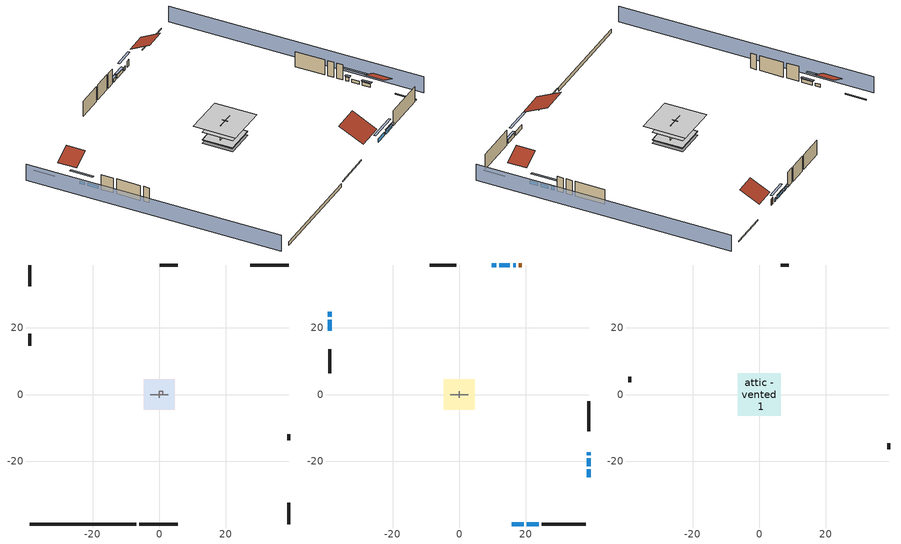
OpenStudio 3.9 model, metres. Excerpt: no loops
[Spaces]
garage 1
 floor foundation (Slab1 construction): -4.48,-4.48 -4.48,4.48 4.48,4.48 4.48,-4.48 z0
 wall outside (Wall1 construction): -38.85,18.21 -38.85,14.55 z0.3:5.18
 wall outside (Wall2 construction): 5.57,38.85 0.08,38.85 z0.3:5.18
 wall outside (Wall12 construction): 38.85,-13.71 38.85,-11.88 z0.3:5.18
 wall to conditioned space 1 (Wall5 construction Reversed): -2.74,0 2.74,0 z0.3:5.18
 wall to conditioned space 1 (Wall6 construction Reversed): 0,-0.91 0,0.91 z0.3:5.18
crawlspace - vented 1
 floor foundation (Slab2 construction): -4.59,-4.59 -4.59,4.59 4.59,4.59 4.59,-4.59 z-0.91
 wall outside (RimJoist1 construction): -6.01,-38.85 5.52,-38.85 z0.3:0.61
 wall outside (RimJoist2 construction): -38.85,38.85 -38.85,32.45 z0.3:0.61
 wall outside (RimJoist3 construction): 38.85,38.85 27.33,38.85 z0.3:0.61
 wall outside (RimJoist4 construction): 38.85,-38.85 38.85,-32.45 z0.3:0.61
 wall foundation (FoundationWall1 construction): -38.85,-38.85 -6.93,-38.85 z-0.91:0.3
furnace airloop ret air space
 floor adiabatic (AdiabaticConst): 0,0 0,1 1,1 1,0 z0
 wall adiabatic (AdiabaticConst): 0,1 0,0 1,0 1,1 0,1 z0:1
 ceiling adiabatic (AdiabaticConst): 1,0 1,1 0,1 0,0 z1
conditioned space 1
 floor to crawlspace - vented 1 (Floor1 construction): -4.59,-4.59 -4.59,4.59 4.59,4.59 4.59,-4.59 z0.3
 floor to garage 1 (Floor2 construction): -4.48,-4.48 -4.48,4.48 4.48,4.48 4.48,-4.48 z0.3
 floor adiabatic (AdiabaticFloorConstruction): -4.59,-4.59 -4.59,4.59 4.59,4.59 4.59,-4.59 z2.74
 wall outside (Wall3 construction): 24.75,-38.85 37.92,-38.85 z0.3:5.18
 wall outside (Wall4 construction): -38.85,13.62 -38.85,6.31 z0.3:5.18
 wall outside (Wall7 construction): -0.85,38.85 -8.81,38.85 z0.3:5.18
 wall outside (Wall8 construction): 38.85,-10.95 38.85,-2.03 z0.3:5.18
 wall outside (AdiabaticWallConstruction): 15.71,-38.85 19.3,-38.85 / 20.23,-38.85 23.82,-38.85 z0.3:1.52; -38.85,24.79 -38.85,23.35 z0.3:1.25; -38.85,22.42 -38.85,19.14 / 15.22,38.85 12.03,38.85 z0.3:1.37; 16.98,38.85 16.15,38.85 z0.3:1.4; 11.1,38.85 9.75,38.85 z0.3:1.22; 38.85,-21.52 38.85,-19.17 / 38.85,-24.79 38.85,-22.44 z0.3:1.34; 38.85,-18.24 38.85,-17.34 z0.3:1.49
 wall outside (AdiabaticWallConstruction 1): 18.82,38.85 17.91,38.85 z0.3:2.34
 window (WindowConstruction): 15.71,-38.85 19.3,-38.85 z0.3:1.52
 window (WindowConstruction 1): 20.23,-38.85 23.82,-38.85 z0.3:1.52
 window (WindowConstruction 2): -38.85,24.79 -38.85,23.35 z0.3:1.25
 window (WindowConstruction 3): -38.85,22.42 -38.85,19.14 z0.3:1.37
 window (WindowConstruction 4): 16.98,38.85 16.15,38.85 z0.3:1.4
 window (WindowConstruction 5): 15.22,38.85 12.03,38.85 z0.3:1.37
 window (WindowConstruction 6): 11.1,38.85 9.75,38.85 z0.3:1.22
 window (WindowConstruction 7): 38.85,-21.52 38.85,-19.17 z0.3:1.34
 window (WindowConstruction 8): 38.85,-18.24 38.85,-17.34 z0.3:1.49
 window (WindowConstruction 9): 38.85,-24.79 38.85,-22.45 z0.3:1.34
 door (Door): 18.82,38.85 17.91,38.85 z0.3:2.34
 ceiling adiabatic (AdiabaticFloorConstruction): 4.59,-4.59 4.59,4.59 -4.59,4.59 -4.59,-4.59 z2.74
attic - vented 1
 floor to conditioned space 1 (Floor3 construction Reversed): -6.41,-6.41 -6.41,6.41 6.41,6.41 6.41,-6.41 z5.18
 wall outside (Wall9 construction): -38.85,5.38 -38.85,3.6 z0.3:5.18
 wall outside (Wall10 construction): 38.85,-16.41 38.85,-14.64 z0.3:5.18
 wall outside (Wall11 construction): 8.82,38.85 6.5,38.85 z0.3:5.18
 roof outside (Roof1 construction): 14.78,-38.85,5.18 14.78,-31.39,8.91 6.44,-31.39,8.91 6.44,-38.85,5.18
 roof outside (Roof2 construction): -38.85,25.72,5.18 -33.66,25.72,7.77 -33.66,31.52,7.77 -38.85,31.52,5.18
 roof outside (Roof3 construction): 38.85,-25.72,5.18 33.66,-25.72,7.77 33.66,-31.52,7.77 38.85,-31.52,5.18
 roof outside (Roof4 construction): 19.75,38.85,5.18 19.75,32.9,8.15 26.4,32.9,8.15 26.4,38.85,5.18
shading: 43.42,-38.85 43.42,38.85 / -43.42,38.85 -43.42,-38.85 z0:5.18; 22.05,-38.85 12.97,-38.85 12.97,-39.46 22.05,-39.46 z4.27; 24.12,-38.85 19.93,-38.85 19.93,-39.46 24.12,-39.46 z1.83; -38.85,20.61 -38.85,27.54 -39.46,27.54 -39.46,20.61 z3.99; -38.85,18.83 -38.85,22.72 -39.46,22.72 -39.46,18.83 z1.68; 13.41,38.85 19.72,38.85 19.72,39.46 13.41,39.46 z4.15; 11.73,38.85 15.53,38.85 15.53,39.46 11.73,39.46 z1.68; 9.45,38.85 11.41,38.85 11.41,39.46 9.45,39.46 z1.52; 38.85,-16.42 38.85,-24.26 39.46,-24.26 39.46,-16.42 z4.08; 38.85,-17.03 38.85,-18.54 39.46,-18.54 39.46,-17.03 z1.8; 38.85,-22.14 38.85,-25.1 39.46,-25.1 39.46,-22.14 z1.65
[Site]
Renton Muni_WA: Latitude {deg}=47.49; Longitude {deg}=-122.21; Time Zone {hr}=-8; Elevation {m}=9; Terrain=Suburbs; Keep Site Location Information=Yes
[Site:GroundTemperature:Shallow]
9.86948, 8.64481, 8.54673, 9.1279, 11.461, 13.7832, 15.7964, 17.0717, 17.1801, 16.1428, 14.1809, 11.93
[Site:WaterMainsTemperature]
Calculation Method=Schedule; Temperature Schedule=mains temperature schedule
[Building]
Building 1
[Material] Roughness=Rough
Name | Thickness {m} | Conductivity {W/m-K} | Density {kg/m3} | Specific Heat {J/kg-K} | Thermal Absorptance | Solar Absorptance | Visible Absorptance
slate or tile shingles | 0.01905 | 0.840978 | 1899.972 | 799.717 | 0.9 | 0.75 | 0.75
roof rigid ins | 0.00329814 | 0.029427 | 32.04 | 1214.23 | 0.9 | 0.7 | 0.7
osb sheathing 0.5 in. | 0.0127 | 0.115458 | 512.64 | 1214.23 | 0.9 | 0.6 | 0.6
vinyl siding | 0.009525 | 0.089435 | 177.822 | 1046.75 | 0.9 | 0.5 | 0.5
osb sheathing 0.5 in. 1 | 0.0127 | 0.115458 | 512.64 | 1214.23 | 0.9 | 0.7 | 0.7
wall stud and cavity | 0.1397 | 0.419005 | 139.0536 | 1170.24 | 0.9 | 0.6 | 0.6
wall rigid ins; floor rigid ins | 0.051816 | 0.029427 | 32.04 | 1214.23 | 0.9 | 0.7 | 0.7
wall stud and cavity 1 | 0.1397 | 0.230397 | 139.0536 | 1170.24 | 0.9 | 0.7 | 0.7
gypsum board | 0.0127 | 0.160291 | 801 | 837.4 | 0.9 | 0.6 | 0.6
wall rigid ins 1; wall rigid ins 2 | 0.051816 | 0.029427 | 32.04 | 1214.23
wall stud and cavity 2 | 0.1397 | 0.222524 | 139.0536 | 1170.24 | 0.9 | 0.7 | 0.7
rim joist stud and cavity | 0.0508 | 0.178289 | 50.32683 | 1063.81 | 0.9 | 0.6 | 0.6
floor stud and cavity | 0.1397 | 0.0972396 | 92.3553 | 1139.71 | 0.9 | 0.7 | 0.7
osb sheathing 0.75 in. | 0.01905 | 0.115458 | 512.64 | 1214.23 | 0.9 | 0.7 | 0.7
floor covering | 0.0127 | 0.0433444 | 54.468 | 1339.84 | 0.9 | 0.6 | 0.6
ceiling loosefill ins | 0.338667 | 0.0480833 | 16.02 | 1046.75 | 0.9 | 0.7 | 0.7
ceiling stud and cavity | 0.1397 | 0.0920385 | 65.682 | 1177.47 | 0.9 | 0.7 | 0.7
concrete 4.0 in. | 0.1016 | 1.803125 | 2242.8 | 837.4 | 0.9 | 0.7 | 0.7
concrete 8.0 in. | 0.2032 | 1.803125 | 2242.8 | 837.4 | 0.9 | 0.7 | 0.7
soil 0.5 in. | 0.0127 | 1.3848 | 1842.3 | 418.7 | 0.9 | 0.7 | 0.7
wood siding; wood siding 1 | 0.0254 | 0.102417 | 544.68 | 1172.36
wall rigid ins 3; floor rigid ins 1 | 0.512978 | 0.029427 | 32.04 | 1214.23 | 0.9 | 0.7 | 0.7
wall stud and cavity 3 | 0.0889 | 0.380278 | 52.3479 | 1209.89 | 0.9 | 0.7 | 0.7
door material | 0.04445 | 0.0612267 | 512.64 | 1214.23 | 0.9 | 0.7 | 0.7
floor stud and cavity 1 | 0.1397 | 1.75129 | 37.0049 | 1207.88 | 0.9 | 0.7 | 0.7
wall stud and cavity 4 | 0.0889 | 0.391764 | 83.0341 | 1211.67 | 0.9 | 0.7 | 0.7
furniture material conditioned space 1; furniture material garage 1 | 0.1524 | 0.115458 | 640.8 | 1214.23 | 0.9 | 0.6 | 0.6
[Construction]
Roof1 construction; Roof2 construction; Roof3 construction; Roof4 construction: slate or tile shingles, roof rigid ins, osb sheathing 0.5 in.
Wall1 construction; Wall2 construction; Wall9 construction; Wall10 construction; Wall11 construction; Wall12 construction: vinyl siding, osb sheathing 0.5 in. 1, wall stud and cavity
Wall3 construction; Wall4 construction: vinyl siding, wall rigid ins, osb sheathing 0.5 in. 1, wall stud and cavity 1, gypsum board
Wall5 construction Reversed: gypsum board, wall stud and cavity 2, osb sheathing 0.5 in. 1, wall rigid ins 1
Wall6 construction Reversed: gypsum board, wall stud and cavity 2, osb sheathing 0.5 in. 1, wall rigid ins 2
Wall7 construction; Wall8 construction: vinyl siding, wall rigid ins 2, osb sheathing 0.5 in. 1, wall stud and cavity 1, gypsum board
RimJoist1 construction; RimJoist2 construction; RimJoist3 construction; RimJoist4 construction: vinyl siding, rim joist stud and cavity
Floor1 construction; Floor2 construction: floor stud and cavity, floor rigid ins, osb sheathing 0.75 in., floor covering
Floor3 construction Reversed: gypsum board, ceiling stud and cavity, ceiling loosefill ins
Slab1 construction: concrete 4.0 in.
FoundationWall1 construction: concrete 8.0 in.
Slab2 construction: soil 0.5 in.
WindowConstruction; WindowConstruction 1; WindowConstruction 2; WindowConstruction 3; WindowConstruction 4; WindowConstruction 5; WindowConstruction 6; WindowConstruction 7; WindowConstruction 8; WindowConstruction 9: WindowMaterial
AdiabaticWallConstruction: wood siding, wall rigid ins 3, wall stud and cavity 3, gypsum board
Door: door material
AdiabaticWallConstruction 1: wood siding 1, wall rigid ins 3, wall stud and cavity 3, gypsum board
AdiabaticFloorConstruction: floor stud and cavity 1, floor rigid ins 1, osb sheathing 0.75 in., floor covering
PartitionWallConstruction: gypsum board, wall stud and cavity 4, gypsum board
furniture construction conditioned space 1: furniture material conditioned space 1
furniture construction garage 1: furniture material garage 1
AdiabaticConst: Adiabatic
[WindowMaterial:SimpleGlazingSystem]
WindowMaterial: U-Factor {W/m2-K}=2.15764; Solar Heat Gain Coefficient=0.44
[Material:NoMass]
Adiabatic: Roughness=Rough; Thermal Resistance {m2-K/W}=176.1
[ThermalZone] Multiplier=1; Use Ideal Air Loads=No
Name | Volume {m3} | Thermostat
conditioned space | 606.66 | conditioned space temperature setpoint
attic - vented | 157.303
garage | 195.726
crawlspace - vented | 102.734
furnace airloop ret air zone | 1
[Sizing:Zone] Zone Cooling Design Supply Air Temperature Input Method=SupplyAirTemperature; Zone Cooling Design Supply Air Temperature {C}=14; Zone Cooling Design Supply Air Temperature Difference {deltaC}=11.11; Zone Heating Design Supply Air Temperature Input Method=SupplyAirTemperature; Zone Heating Design Supply Air Temperature {C}=40; Zone Heating Design Supply Air Temperature Difference {deltaC}=11.11; Zone Cooling Design Supply Air Humidity Ratio {kg-H2O/kg-air}=0.0085; Zone Heating Design Supply Air Humidity Ratio {kg-H2O/kg-air}=0.008; Cooling Design Air Flow Method=DesignDay; Heating Design Air Flow Method=DesignDay; Account for Dedicated Outdoor Air System=No; Dedicated Outdoor Air System Control Strategy=NeutralSupplyAir; Dedicated Outdoor Air Low Setpoint Temperature for Design {C}=autosize; Dedicated Outdoor Air High Setpoint Temperature for Design {C}=autosize; Zone Load Sizing Method=Sensible Load Only No Latent Load; Zone Latent Cooling Design Supply Air Humidity Ratio Input Method=HumidityRatioDifference; Zone Cooling Design Supply Air Humidity Ratio Difference {kgWater/kgDryAir}=0.005; Zone Latent Heating Design Supply Air Humidity Ratio Input Method=HumidityRatioDifference; Zone Humidification Design Supply Air Humidity Ratio Difference {kgWater/kgDryAir}=0.005; Sizing Option=Coincident
attic - vented; crawlspace - vented; furnace airloop ret air zone
[Space]
Name | Thermal Zone | Volume {m3}
conditioned space 1 | conditioned space | 606.66
attic - vented 1 | attic - vented | 157.303
garage 1 | garage | 195.726
crawlspace - vented 1 | crawlspace - vented | 102.734
furnace airloop ret air space | furnace airloop ret air zone
[ThermostatSetpoint:DualSetpoint]
conditioned space temperature setpoint: Heating Setpoint Temperature Schedule=heating setpoint; Cooling Setpoint Temperature Schedule=cooling setpoint; Temperature Difference Between Cutout And Setpoint {deltaC}=0
[Foundation:Kiva] Wall Depth Below Slab {m}=0.2032
Name | Initial Indoor Air Temperature {C} | Wall Height Above Grade {m}
Foundation Kiva 1 | 13.6204 | 0.1016
Foundation Kiva 2 | 9.14724 | 0.3048
[Foundation:Kiva:Settings]
Soil Conductivity {W/m-K}=1.3848; Soil Density {kg/m3}=1842.3; Soil Specific Heat {J/kg-K}=418.7; Ground Solar Absorptivity=0.9; Ground Thermal Absorptivity=0.9; Ground Surface Roughness {m}=0.03; Far-Field Width {m}=40; Deep-Ground Boundary Condition=ZeroFlux; Deep-Ground Depth {m}=40; Minimum Cell Dimension {m}=0.2; Maximum Cell Growth Coefficient=3; Simulation Timestep=Timestep
[SurfaceProperty:ExposedFoundationPerimeter] Exposed Perimeter Calculation Method=TotalExposedPerimeter
Name | Total Exposed Perimeter {m}
Slab1 | 21.9456
Slab2 | 31.91256
[SurfaceProperty:IncidentSolarMultiplier] Incident Solar Multiplier=1; Incident Solar Multiplier Schedule=trans schedule winter=0.85 summer=0.7
Window1; Window2; Window3; Window4; Window5; Window6; Window7; Window8; Window9; Window10
[InternalMass:Definition] Design Level Calculation Method=SurfaceArea
Name | Construction | Surface Area {m2}
partition wall mass | PartitionWallConstruction | 248.794
furniture mass conditioned space 1 | furniture construction conditioned space 1 | 99.51774
furniture mass garage 1 | furniture construction garage 1 | 8.02682
[InternalMass] Multiplier=1
Name | Internal Mass Definition | Space or SpaceType
partition wall mass | partition wall mass | conditioned space 1
furniture mass conditioned space 1 | furniture mass conditioned space 1 | conditioned space 1
furniture mass garage 1 | furniture mass garage 1 | garage 1
[EnergyManagementSystem:Sensor]
Name | Output Variable or Output Meter | Output Variable or Output Meter Index Key
out_pb_s | Site Outdoor Air Barometric Pressure
out_wt_s | Site Outdoor Air Humidity Ratio
site_vw_s | Site Wind Speed
cool_season | Schedule Value | cooling season schedule
furnace_airloop_AH_MFR_s | System Node Mass Flow Rate | Node 7
furnace_airloop_AH_VFR_s | System Node Current Density Volume Flow Rate | Node 7
furnace_airloop_AH_Tout_s | System Node Temperature | Node 7
furnace_airloop_AH_Wout_s | System Node Humidity Ratio | Node 7
furnace_airloop_RA_T_s | System Node Temperature | Node 10
furnace_airloop_Ra_W_s | System Node Humidity Ratio | Node 10
furnace_airloop_0_DZ_T_s | Zone Air Temperature | crawlspace - vented
furnace_airloop_0_DZ_W_s | Zone Mean Air Humidity Ratio | crawlspace - vented
natural_vent_s | Schedule Value | natural vent schedule
htg_sp_s | Schedule Value | heating setpoint
clg_sp_s | Schedule Value | cooling setpoint
mech_vent_range_fan_0_sch_s | Schedule Value | mech vent range fan 0 schedule
mech_vent_bath_fan_0_sch_s | Schedule Value | mech vent bath fan 0 schedule
clothes_dryer_exhaust_0_sch_s | Schedule Value | clothes_dryer
htg_load_cond | Heating:EnergyTransfer:Zone:CONDITIONED SPACE
clg_load_cond | Cooling:EnergyTransfer:Zone:CONDITIONED SPACE
htg_load_duct | Heating:EnergyTransfer:Zone:FURNACE AIRLOOP RET AIR ZONE
clg_load_duct | Cooling:EnergyTransfer:Zone:FURNACE AIRLOOP RET AIR ZONE
s_conv | Surface Inside Face Convection Heat Gain Energy | Floor1
s_ig | Surface Inside Face Internal Gains Radiation Heat Gain Energy | Floor1
s_sol | Surface Inside Face Solar Radiation Heat Gain Energy | Floor1
s_lgt | Surface Inside Face Lights Radiation Heat Gain Energy | Floor1
s_surf | Surface Inside Face Net Surface Thermal Radiation Heat Gain Energy | Floor1
s_conv_1 | Surface Inside Face Convection Heat Gain Energy | Floor2
s_ig_1 | Surface Inside Face Internal Gains Radiation Heat Gain Energy | Floor2
s_sol_1 | Surface Inside Face Solar Radiation Heat Gain Energy | Floor2
s_lgt_1 | Surface Inside Face Lights Radiation Heat Gain Energy | Floor2
s_surf_1 | Surface Inside Face Net Surface Thermal Radiation Heat Gain Energy | Floor2
s_conv_2 | Surface Inside Face Convection Heat Gain Energy | Floor3
s_ig_2 | Surface Inside Face Internal Gains Radiation Heat Gain Energy | Floor3
s_sol_2 | Surface Inside Face Solar Radiation Heat Gain Energy | Floor3
s_lgt_2 | Surface Inside Face Lights Radiation Heat Gain Energy | Floor3
s_surf_2 | Surface Inside Face Net Surface Thermal Radiation Heat Gain Energy | Floor3
s_conv_3 | Surface Inside Face Convection Heat Gain Energy | inferred conditioned ceiling
s_ig_3 | Surface Inside Face Internal Gains Radiation Heat Gain Energy | inferred conditioned ceiling
s_sol_3 | Surface Inside Face Solar Radiation Heat Gain Energy | inferred conditioned ceiling
s_lgt_3 | Surface Inside Face Lights Radiation Heat Gain Energy | inferred conditioned ceiling
s_surf_3 | Surface Inside Face Net Surface Thermal Radiation Heat Gain Energy | inferred conditioned ceiling
s_conv_4 | Surface Inside Face Convection Heat Gain Energy | inferred conditioned floor
s_ig_4 | Surface Inside Face Internal Gains Radiation Heat Gain Energy | inferred conditioned floor
s_sol_4 | Surface Inside Face Solar Radiation Heat Gain Energy | inferred conditioned floor
s_lgt_4 | Surface Inside Face Lights Radiation Heat Gain Energy | inferred conditioned floor
s_surf_4 | Surface Inside Face Net Surface Thermal Radiation Heat Gain Energy | inferred conditioned floor
ss_sol | Surface Inside Face Solar Radiation Heat Gain Energy | Door1
ss_lgt | Surface Inside Face Lights Radiation Heat Gain Energy | Door1
ss_conv | Surface Inside Face Convection Heat Gain Energy | Door1
ss_ig | Surface Inside Face Internal Gains Radiation Heat Gain Energy | Door1
ss_surf | Surface Inside Face Net Surface Thermal Radiation Heat Gain Energy | Door1
ss_conv_1 | Surface Inside Face Convection Heat Gain Energy | Window1
ss_ig_1 | Surface Inside Face Internal Gains Radiation Heat Gain Energy | Window1
ss_surf_1 | Surface Inside Face Net Surface Thermal Radiation Heat Gain Energy | Window1
ss_trans_in | Surface Window Transmitted Solar Radiation Rate | Window1
ss_back_out | Surface Window Shortwave from Zone Back Out Window Heat Transfer Rate | Window1
ss_trans_out | Surface Inside Face Initial Transmitted Diffuse Transmitted Out Window Solar Radiation Rate | Window1
ss_conv_2 | Surface Inside Face Convection Heat Gain Energy | Window10
ss_ig_2 | Surface Inside Face Internal Gains Radiation Heat Gain Energy | Window10
ss_surf_2 | Surface Inside Face Net Surface Thermal Radiation Heat Gain Energy | Window10
ss_trans_in_1 | Surface Window Transmitted Solar Radiation Rate | Window10
ss_back_out_1 | Surface Window Shortwave from Zone Back Out Window Heat Transfer Rate | Window10
ss_trans_out_1 | Surface Inside Face Initial Transmitted Diffuse Transmitted Out Window Solar Radiation Rate | Window10
ss_conv_3 | Surface Inside Face Convection Heat Gain Energy | Window2
ss_ig_3 | Surface Inside Face Internal Gains Radiation Heat Gain Energy | Window2
ss_surf_3 | Surface Inside Face Net Surface Thermal Radiation Heat Gain Energy | Window2
ss_trans_in_2 | Surface Window Transmitted Solar Radiation Rate | Window2
ss_back_out_2 | Surface Window Shortwave from Zone Back Out Window Heat Transfer Rate | Window2
ss_trans_out_2 | Surface Inside Face Initial Transmitted Diffuse Transmitted Out Window Solar Radiation Rate | Window2
ss_conv_4 | Surface Inside Face Convection Heat Gain Energy | Window3
ss_ig_4 | Surface Inside Face Internal Gains Radiation Heat Gain Energy | Window3
ss_surf_4 | Surface Inside Face Net Surface Thermal Radiation Heat Gain Energy | Window3
ss_trans_in_3 | Surface Window Transmitted Solar Radiation Rate | Window3
ss_back_out_3 | Surface Window Shortwave from Zone Back Out Window Heat Transfer Rate | Window3
ss_trans_out_3 | Surface Inside Face Initial Transmitted Diffuse Transmitted Out Window Solar Radiation Rate | Window3
ss_conv_5 | Surface Inside Face Convection Heat Gain Energy | Window4
ss_ig_5 | Surface Inside Face Internal Gains Radiation Heat Gain Energy | Window4
ss_surf_5 | Surface Inside Face Net Surface Thermal Radiation Heat Gain Energy | Window4
ss_trans_in_4 | Surface Window Transmitted Solar Radiation Rate | Window4
ss_back_out_4 | Surface Window Shortwave from Zone Back Out Window Heat Transfer Rate | Window4
ss_trans_out_4 | Surface Inside Face Initial Transmitted Diffuse Transmitted Out Window Solar Radiation Rate | Window4
ss_conv_6 | Surface Inside Face Convection Heat Gain Energy | Window5
ss_ig_6 | Surface Inside Face Internal Gains Radiation Heat Gain Energy | Window5
ss_surf_6 | Surface Inside Face Net Surface Thermal Radiation Heat Gain Energy | Window5
ss_trans_in_5 | Surface Window Transmitted Solar Radiation Rate | Window5
ss_back_out_5 | Surface Window Shortwave from Zone Back Out Window Heat Transfer Rate | Window5
ss_trans_out_5 | Surface Inside Face Initial Transmitted Diffuse Transmitted Out Window Solar Radiation Rate | Window5
ss_conv_7 | Surface Inside Face Convection Heat Gain Energy | Window6
ss_ig_7 | Surface Inside Face Internal Gains Radiation Heat Gain Energy | Window6
ss_surf_7 | Surface Inside Face Net Surface Thermal Radiation Heat Gain Energy | Window6
ss_trans_in_6 | Surface Window Transmitted Solar Radiation Rate | Window6
ss_back_out_6 | Surface Window Shortwave from Zone Back Out Window Heat Transfer Rate | Window6
ss_trans_out_6 | Surface Inside Face Initial Transmitted Diffuse Transmitted Out Window Solar Radiation Rate | Window6
ss_conv_8 | Surface Inside Face Convection Heat Gain Energy | Window7
ss_ig_8 | Surface Inside Face Internal Gains Radiation Heat Gain Energy | Window7
ss_surf_8 | Surface Inside Face Net Surface Thermal Radiation Heat Gain Energy | Window7
ss_trans_in_7 | Surface Window Transmitted Solar Radiation Rate | Window7
ss_back_out_7 | Surface Window Shortwave from Zone Back Out Window Heat Transfer Rate | Window7
ss_trans_out_7 | Surface Inside Face Initial Transmitted Diffuse Transmitted Out Window Solar Radiation Rate | Window7
ss_conv_9 | Surface Inside Face Convection Heat Gain Energy | Window8
ss_ig_9 | Surface Inside Face Internal Gains Radiation Heat Gain Energy | Window8
ss_surf_9 | Surface Inside Face Net Surface Thermal Radiation Heat Gain Energy | Window8
ss_trans_in_8 | Surface Window Transmitted Solar Radiation Rate | Window8
ss_back_out_8 | Surface Window Shortwave from Zone Back Out Window Heat Transfer Rate | Window8
ss_trans_out_8 | Surface Inside Face Initial Transmitted Diffuse Transmitted Out Window Solar Radiation Rate | Window8
ss_conv_10 | Surface Inside Face Convection Heat Gain Energy | Window9
ss_ig_10 | Surface Inside Face Internal Gains Radiation Heat Gain Energy | Window9
ss_surf_10 | Surface Inside Face Net Surface Thermal Radiation Heat Gain Energy | Window9
ss_trans_in_9 | Surface Window Transmitted Solar Radiation Rate | Window9
ss_back_out_9 | Surface Window Shortwave from Zone Back Out Window Heat Transfer Rate | Window9
ss_trans_out_9 | Surface Inside Face Initial Transmitted Diffuse Transmitted Out Window Solar Radiation Rate | Window9
s_conv_5 | Surface Inside Face Convection Heat Gain Energy | Wall3
s_ig_5 | Surface Inside Face Internal Gains Radiation Heat Gain Energy | Wall3
s_sol_5 | Surface Inside Face Solar Radiation Heat Gain Energy | Wall3
s_lgt_5 | Surface Inside Face Lights Radiation Heat Gain Energy | Wall3
s_surf_5 | Surface Inside Face Net Surface Thermal Radiation Heat Gain Energy | Wall3
s_conv_6 | Surface Inside Face Convection Heat Gain Energy | Wall4
s_ig_6 | Surface Inside Face Internal Gains Radiation Heat Gain Energy | Wall4
s_sol_6 | Surface Inside Face Solar Radiation Heat Gain Energy | Wall4
s_lgt_6 | Surface Inside Face Lights Radiation Heat Gain Energy | Wall4
s_surf_6 | Surface Inside Face Net Surface Thermal Radiation Heat Gain Energy | Wall4
s_conv_7 | Surface Inside Face Convection Heat Gain Energy | Wall5
s_ig_7 | Surface Inside Face Internal Gains Radiation Heat Gain Energy | Wall5
s_sol_7 | Surface Inside Face Solar Radiation Heat Gain Energy | Wall5
s_lgt_7 | Surface Inside Face Lights Radiation Heat Gain Energy | Wall5
s_surf_7 | Surface Inside Face Net Surface Thermal Radiation Heat Gain Energy | Wall5
s_conv_8 | Surface Inside Face Convection Heat Gain Energy | Wall6
s_ig_8 | Surface Inside Face Internal Gains Radiation Heat Gain Energy | Wall6
s_sol_8 | Surface Inside Face Solar Radiation Heat Gain Energy | Wall6
s_lgt_8 | Surface Inside Face Lights Radiation Heat Gain Energy | Wall6
s_surf_8 | Surface Inside Face Net Surface Thermal Radiation Heat Gain Energy | Wall6
s_conv_9 | Surface Inside Face Convection Heat Gain Energy | Wall7
s_ig_9 | Surface Inside Face Internal Gains Radiation Heat Gain Energy | Wall7
s_sol_9 | Surface Inside Face Solar Radiation Heat Gain Energy | Wall7
s_lgt_9 | Surface Inside Face Lights Radiation Heat Gain Energy | Wall7
s_surf_9 | Surface Inside Face Net Surface Thermal Radiation Heat Gain Energy | Wall7
s_conv_10 | Surface Inside Face Convection Heat Gain Energy | Wall8
s_ig_10 | Surface Inside Face Internal Gains Radiation Heat Gain Energy | Wall8
s_sol_10 | Surface Inside Face Solar Radiation Heat Gain Energy | Wall8
s_lgt_10 | Surface Inside Face Lights Radiation Heat Gain Energy | Wall8
s_surf_10 | Surface Inside Face Net Surface Thermal Radiation Heat Gain Energy | Wall8
im_conv | Surface Inside Face Convection Heat Gain Energy | furniture mass conditioned space 1
im_ig | Surface Inside Face Internal Gains Radiation Heat Gain Energy | furniture mass conditioned space 1
im_sol | Surface Inside Face Solar Radiation Heat Gain Energy | furniture mass conditioned space 1
im_lgt | Surface Inside Face Lights Radiation Heat Gain Energy | furniture mass conditioned space 1
im_surf | Surface Inside Face Net Surface Thermal Radiation Heat Gain Energy | furniture mass conditioned space 1
im_conv_1 | Surface Inside Face Convection Heat Gain Energy | partition wall mass
im_ig_1 | Surface Inside Face Internal Gains Radiation Heat Gain Energy | partition wall mass
im_sol_1 | Surface Inside Face Solar Radiation Heat Gain Energy | partition wall mass
im_lgt_1 | Surface Inside Face Lights Radiation Heat Gain Energy | partition wall mass
im_surf_1 | Surface Inside Face Net Surface Thermal Radiation Heat Gain Energy | partition wall mass
airflow_gain | Infiltration Sensible Heat Gain Energy | infil flow
airflow_loss | Infiltration Sensible Heat Loss Energy | infil flow
airflow_gain_1 | Infiltration Sensible Heat Gain Energy | natural vent flow
airflow_loss_1 | Infiltration Sensible Heat Loss Energy | natural vent flow
airflow_gain_2 | Infiltration Sensible Heat Gain Energy | whole house fan flow
airflow_loss_2 | Infiltration Sensible Heat Loss Energy | whole house fan flow
mv_conv | Electric Equipment Convective Heating Energy | mech vent bath fan 0
mv_rad | Electric Equipment Radiant Heating Energy | mech vent bath fan 0
mv_conv_1 | Electric Equipment Convective Heating Energy | mech vent house fan
mv_rad_1 | Electric Equipment Radiant Heating Energy | mech vent house fan
mv_conv_2 | Electric Equipment Convective Heating Energy | mech vent house fan cfis
mv_rad_2 | Electric Equipment Radiant Heating Energy | mech vent house fan cfis
mv_conv_3 | Electric Equipment Convective Heating Energy | mech vent range fan 0
mv_rad_3 | Electric Equipment Radiant Heating Energy | mech vent range fan 0
mv_conv_4 | Other Equipment Convective Heating Energy | mech vent house fan latent load
mv_rad_4 | Other Equipment Radiant Heating Energy | mech vent house fan latent load
mv_conv_5 | Other Equipment Convective Heating Energy | mech vent house fan sensible load
[ElectricEquipment:Definition] Design Level Calculation Method=EquipmentLevel
Name | Design Level {W} | Fraction Latent | Fraction Radiant | Fraction Lost
ceiling fan | 15.8696 | 0 | 0.558 | 0
clothes washer | 210.053 | 0.03 | 0.162 | 0.7
clothes dryer | 226.929 | 0.015 | 0.081 | 0.85
dishwasher | 543.958 | 0.3 | 0.18 | 0.4
fridge | 45.9075 | 0 | 0.6 | 0
fridge 2 | 86.9954 | 0 | 0.6 | 0
freezer | 159.858 | 0 | 0.6 | 0
cooking range | 115.275 | 0.16 | 0.384 | 0.2
misc tv | 1017.95 | 0 | 0.6 | 0
misc plug loads | 906.37 | 0.021 | 0.558 | 0.049
whole house fan; mech vent house fan | 0 | 0 | 0 | 1
mech vent house fan cfis | 0 | 0 | 0 | 0
mech vent range fan 0; mech vent bath fan 0 | 30 | 0 | 0 | 1
[ElectricEquipment]
Name | Electric Equipment Definition | Space or SpaceType | Schedule
ceiling fan | ceiling fan | conditioned space 1 | ceiling_fan
clothes washer | clothes washer | conditioned space 1 | clothes_washer
clothes dryer | clothes dryer | conditioned space 1 | clothes_dryer
dishwasher | dishwasher | conditioned space 1 | dishwasher
fridge | fridge | conditioned space 1 | fridge schedule
fridge 1 | fridge 2 | garage 1 | fridge schedule 1
freezer | freezer | garage 1 | freezer schedule
cooking range | cooking range | conditioned space 1 | cooking_range
misc tv | misc tv | conditioned space 1 | plug_loads_tv
misc plug loads | misc plug loads | conditioned space 1 | plug_loads_other
whole house fan | whole house fan | conditioned space 1 | Always On Discrete
mech vent house fan | mech vent house fan | conditioned space 1 | mech vent house fan schedule
mech vent house fan cfis | mech vent house fan cfis | conditioned space 1 | mech vent house fan cfis schedule
mech vent range fan 0 | mech vent range fan 0 | conditioned space 1 | mech vent range fan 0 schedule
mech vent bath fan 0 | mech vent bath fan 0 | conditioned space 1 | mech vent bath fan 0 schedule
[OtherEquipment:Definition] Design Level Calculation Method=EquipmentLevel
Name | Design Level {W} | Fraction Latent | Fraction Radiant | Fraction Lost
water heater energy adjustment1 | 0.01 | 0 | 0 | 1
clothes dryer 2 | 3014.78 | 0.015 | 0.081 | 0.85
cooking range 2 | 3378.36 | 0.16 | 0.384 | 0.2
general water use sensible | -79.8895 | 0 | 0.6 | 0
general water use latent | 81.0615 | 1 | 0 | 0
furnace airloop_0 SupSensLkToCond; furnace airloop_0 SupCondToLv; furnace airloop_0 RetCondToRP; furnace airloop_0 RetSensLkToRP; furnace airloop_0 SupCondToDZ; furnace airloop_0 RetCondToDZ; furnace airloop_0 SupSensLkToDZ; mech vent house fan sensible load | 0 | 0 | 0 | 0
furnace airloop_0 SupLatLkToCond; furnace airloop_0 RetLatLkToRP; furnace airloop_0 SupLatLkToDZ; mech vent house fan latent load | 0 | 1 | 0 | 0
[OtherEquipment]
Name | Other Equipment Definition | Space or SpaceType | Schedule | Fuel Type
water heater energy adjustment1 | water heater energy adjustment1 | garage 1 | Always On Discrete | NaturalGas
clothes dryer 1 | clothes dryer 2 | conditioned space 1 | clothes_dryer | NaturalGas
cooking range 1 | cooking range 2 | conditioned space 1 | cooking_range | NaturalGas
general water use sensible | general water use sensible | conditioned space 1 | general water use schedule
general water use latent | general water use latent | conditioned space 1 | general water use schedule
furnace airloop_0 SupSensLkToCond | furnace airloop_0 SupSensLkToCond | conditioned space 1 | Always On Discrete
furnace airloop_0 SupLatLkToCond | furnace airloop_0 SupLatLkToCond | conditioned space 1 | Always On Discrete
furnace airloop_0 SupCondToLv | furnace airloop_0 SupCondToLv | conditioned space 1 | Always On Discrete
furnace airloop_0 RetCondToRP | furnace airloop_0 RetCondToRP | furnace airloop ret air space | Always On Discrete
furnace airloop_0 RetSensLkToRP | furnace airloop_0 RetSensLkToRP | furnace airloop ret air space | Always On Discrete
furnace airloop_0 RetLatLkToRP | furnace airloop_0 RetLatLkToRP | furnace airloop ret air space | Always On Discrete
furnace airloop_0 SupCondToDZ | furnace airloop_0 SupCondToDZ | crawlspace - vented 1 | Always On Discrete
furnace airloop_0 RetCondToDZ | furnace airloop_0 RetCondToDZ | crawlspace - vented 1 | Always On Discrete
furnace airloop_0 SupSensLkToDZ | furnace airloop_0 SupSensLkToDZ | crawlspace - vented 1 | Always On Discrete
furnace airloop_0 SupLatLkToDZ | furnace airloop_0 SupLatLkToDZ | crawlspace - vented 1 | Always On Discrete
mech vent house fan sensible load | mech vent house fan sensible load | conditioned space 1 | Always On Discrete
mech vent house fan latent load | mech vent house fan latent load | conditioned space 1 | Always On Discrete
[EnergyManagementSystem:Actuator]
Name | Actuated Component | Actuated Component Type | Actuated Component Control Type | Zone or Space
water_heater_ec_adj_act | water heater energy adjustment1 | OtherEquipment | Power Level | garage 1
furnace_airloop_0_SupSensLkToCond_act | furnace airloop_0 SupSensLkToCond | OtherEquipment | Power Level | conditioned space 1
furnace_airloop_0_SupLatLkToCond_act | furnace airloop_0 SupLatLkToCond | OtherEquipment | Power Level | conditioned space 1
furnace_airloop_0_SupCondToLv_act | furnace airloop_0 SupCondToLv | OtherEquipment | Power Level | conditioned space 1
furnace_airloop_0_RetCondToRP_act | furnace airloop_0 RetCondToRP | OtherEquipment | Power Level | furnace airloop ret air space
furnace_airloop_0_RetSensLkToRP_act | furnace airloop_0 RetSensLkToRP | OtherEquipment | Power Level | furnace airloop ret air space
furnace_airloop_0_RetLatLkToRP_act | furnace airloop_0 RetLatLkToRP | OtherEquipment | Power Level | furnace airloop ret air space
furnace_airloop_0_SupCondToDZ_act | furnace airloop_0 SupCondToDZ | OtherEquipment | Power Level | crawlspace - vented 1
furnace_airloop_0_RetCondToDZ_act | furnace airloop_0 RetCondToDZ | OtherEquipment | Power Level | crawlspace - vented 1
furnace_airloop_0_SupSensLkToDZ_act | furnace airloop_0 SupSensLkToDZ | OtherEquipment | Power Level | crawlspace - vented 1
furnace_airloop_0_SupLatLkToDZ_act | furnace airloop_0 SupLatLkToDZ | OtherEquipment | Power Level | crawlspace - vented 1
whole_house_fan_act | whole house fan | ElectricEquipment | Electricity Rate | conditioned space 1
mech_vent_house_fan_cfis_act | mech vent house fan cfis | ElectricEquipment | Electricity Rate | conditioned space 1
mech_vent_house_fan_sensible_load_act | mech vent house fan sensible load | OtherEquipment | Power Level | conditioned space 1
mech_vent_house_fan_latent_load_act | mech vent house fan latent load | OtherEquipment | Power Level | conditioned space 1
[WaterUse:Equipment:Definition]
Name | Peak Flow Rate {m3/s}
clothes washer | 1.8557e-06
dishwasher | 3.91598e-06
[Lights:Definition] Design Level Calculation Method=LightingLevel; Fraction Radiant=0.6; Fraction Visible=0.2; Return Air Fraction=0
Name | Lighting Level {W}
interior lighting | 386.819
garage lighting | 10.8469
[Lights] Fraction Replaceable=1
Name | Lights Definition | Space or SpaceType | Schedule
interior lighting | interior lighting | conditioned space 1 | lighting_interior
garage lighting | garage lighting | garage 1 | lighting_garage
[Exterior:Lights:Definition]
exterior lighting: Design Level {W}=13.4573
[Exterior:Lights]
exterior lighting: Exterior Lights Definition=exterior lighting; Schedule=exterior lighting schedule
[People:Definition]
occupants: Number of People Calculation Method=People; Number of People {people}=4; Fraction Radiant=0.314171; Sensible Heat Fraction=0.56303; Carbon Dioxide Generation Rate {m3/s-W}=0; Enable ASHRAE 55 Comfort Warnings=No; Mean Radiant Temperature Calculation Type=EnclosureAveraged
[People]
occupants: People Definition=occupants; Space or SpaceType=conditioned space 1; Number of People Schedule=occupants; Activity Level Schedule=occupants activity schedule; Multiplier=1
[ZoneMixing] Schedule=Always On Continuous; Design Flow Rate Calculation Method=Flow/Zone; Design Flow Rate {m3/s}=0
Name | Zone or Space | Source Zone or Space
furnace airloop_0 ZoneMixDZToCond mix | conditioned space | crawlspace - vented
furnace airloop_0 ZoneMixCondToDZ mix | crawlspace - vented | conditioned space
whole house fan mix | attic - vented | conditioned space
[SpaceInfiltration:DesignFlowRate] Schedule=Always On Discrete
Name | Space or SpaceType | Design Flow Rate Calculation Method | Design Flow Rate {m3/s} | Air Changes per Hour {1/hr} | Constant Term Coefficient | Temperature Term Coefficient | Velocity Term Coefficient | Velocity Squared Term Coefficient
natural vent flow; whole house fan flow; infil flow | conditioned space 1 | Flow/Space | 0
infil crawlspace - vented 1 | crawlspace - vented 1 | AirChanges/Hour |  | 2.55127 | 1 | 0 | 0 | 0
crawlspace_vented 1 duct leakage imbalance infil flow | crawlspace - vented 1 | Flow/Space | 0
[SpaceInfiltration:EffectiveLeakageArea] Schedule=Always On Discrete
Name | Space or SpaceType | Effective Air Leakage Area {cm2} | Stack Coefficient | Wind Coefficient
infil garage 1 | garage 1 | 203.878 | 0.000129147 | 4.64657e-05
infil attic - vented 1 | attic - vented 1 | 5483.83 | 0.000199449 | 4.4404e-05
[Schedule:Ruleset]
Name | Default Day Schedule
heating setpoint | heating setpoint default day
cooling setpoint | cooling setpoint default day
trans schedule winter=0.85 summer=0.7 | trans schedule winter=0.85 summer=0.7 default day
freezer schedule | freezer schedule default day
exterior lighting schedule | exterior lighting schedule default day
general water use schedule | general water use schedule default day
mech vent range fan 0 schedule | mech vent range fan 0 schedule default day
mech vent bath fan 0 schedule | mech vent bath fan 0 schedule default day
[Schedule:Day]
heating setpoint default day; cooling setpoint default day; trans schedule winter=0.85 summer=0.7 default day; freezer schedule default day; exterior lighting schedule default day; general water use schedule default day; mech vent range fan 0 schedule default day; mech vent bath fan 0 schedule default day: 24, 0, 0
heating setpoint day: 1, 0, 23.8889, 10, 0, 20.5556, 24, 0, 23.8889
cooling setpoint day: 24, 0, 25.5556
trans schedule winter=0.85 summer=0.7 day; trans schedule winter=0.85 summer=0.7 day 2: 24, 0, 0.85
trans schedule winter=0.85 summer=0.7 day 1: 24, 0, 0.7
freezer schedule day; freezer schedule day 6: 1, 0, 0.610949, 2, 0, 0.595675, 3, 0, 0.580401, 4, 0, 0.565128, 6, 0, 0.549854, 7, 0, 0.580401, 8, 0, 0.610949, 10, 0, 0.626223, 12, 0, 0.610949, 15, 0, 0.641496, 16, 0, 0.626223, 17, 0, 0.672044, 18, 0, 0.733139, 19, 0, 0.763686, 20, 0, 0.733139, 21, 0, 0.717865, 22, 0, 0.702591, 23, 0, 0.672044, 24, 0, 0.626223
freezer schedule day 1: 1, 0, 0.609489, 2, 0, 0.594252, 3, 0, 0.579015, 4, 0, 0.563777, 6, 0, 0.54854, 7, 0, 0.579015, 8, 0, 0.609489, 10, 0, 0.624726, 12, 0, 0.609489, 15, 0, 0.639964, 16, 0, 0.624726, 17, 0, 0.670438, 18, 0, 0.731387, 19, 0, 0.761861, 20, 0, 0.731387, 21, 0, 0.71615, 22, 0, 0.700912, 23, 0, 0.670438, 24, 0, 0.624726
freezer schedule day 2: 1, 0, 0.791241, 2, 0, 0.77146, 3, 0, 0.751679, 4, 0, 0.731898, 6, 0, 0.712117, 7, 0, 0.751679, 8, 0, 0.791241, 10, 0, 0.811022, 12, 0, 0.791241, 15, 0, 0.830803, 16, 0, 0.811022, 17, 0, 0.870365, 18, 0, 0.949489, 19, 0, 0.989051, 20, 0, 0.949489, 21, 0, 0.929708, 22, 0, 0.909927, 23, 0, 0.870365, 24, 0, 0.811022
freezer schedule day 3: 1, 0, 0.8, 2, 0, 0.78, 3, 0, 0.76, 4, 0, 0.74, 6, 0, 0.72, 7, 0, 0.76, 8, 0, 0.8, 10, 0, 0.82, 12, 0, 0.8, 15, 0, 0.84, 16, 0, 0.82, 17, 0, 0.88, 18, 0, 0.96, 19, 0, 1, 20, 0, 0.96, 21, 0, 0.94, 22, 0, 0.92, 23, 0, 0.88, 24, 0, 0.82
freezer schedule day 4: 1, 0, 0.679562, 2, 0, 0.662573, 3, 0, 0.645584, 4, 0, 0.628595, 6, 0, 0.611606, 7, 0, 0.645584, 8, 0, 0.679562, 10, 0, 0.696551, 12, 0, 0.679562, 15, 0, 0.71354, 16, 0, 0.696551, 17, 0, 0.747518, 18, 0, 0.815474, 19, 0, 0.849453, 20, 0, 0.815474, 21, 0, 0.798485, 22, 0, 0.781496, 23, 0, 0.747518, 24, 0, 0.696551
freezer schedule day 5: 1, 0, 0.675182, 2, 0, 0.658303, 3, 0, 0.641423, 4, 0, 0.624544, 6, 0, 0.607664, 7, 0, 0.641423, 8, 0, 0.675182, 10, 0, 0.692062, 12, 0, 0.675182, 15, 0, 0.708942, 16, 0, 0.692062, 17, 0, 0.742701, 18, 0, 0.810219, 19, 0, 0.843978, 20, 0, 0.810219, 21, 0, 0.793339, 22, 0, 0.77646, 23, 0, 0.742701, 24, 0, 0.692062
exterior lighting schedule day: 1, 0, 0.566667, 3, 0, 0.524167, 5, 0, 0.495833, 6, 0, 0.5525, 7, 0, 0.623333, 8, 0, 0.580833, 9, 0, 0.439167, 10, 0, 0.354167, 12, 0, 0.34, 13, 0, 0.354167, 14, 0, 0.396667, 15, 0, 0.425, 16, 0, 0.495833, 17, 0, 0.623333, 18, 0, 0.793333, 19, 0, 0.906667, 20, 0, 0.963333, 21, 0, 0.991667, 22, 0, 0.920833, 23, 0, 0.793333, 24, 0, 0.665833
exterior lighting schedule day 1: 1, 0, 0.528571, 3, 0, 0.488929, 5, 0, 0.4625, 6, 0, 0.515357, 7, 0, 0.581429, 8, 0, 0.541786, 9, 0, 0.409643, 10, 0, 0.330357, 12, 0, 0.317143, 13, 0, 0.330357, 14, 0, 0.37, 15, 0, 0.396429, 16, 0, 0.4625, 17, 0, 0.581429, 18, 0, 0.74, 19, 0, 0.845714, 20, 0, 0.898571, 21, 0, 0.925, 22, 0, 0.858929, 23, 0, 0.74, 24, 0, 0.621071
exterior lighting schedule day 2: 1, 0, 0.485714, 3, 0, 0.449286, 5, 0, 0.425, 6, 0, 0.473571, 7, 0, 0.534286, 8, 0, 0.497857, 9, 0, 0.376429, 10, 0, 0.303571, 12, 0, 0.291429, 13, 0, 0.303571, 14, 0, 0.34, 15, 0, 0.364286, 16, 0, 0.425, 17, 0, 0.534286, 18, 0, 0.68, 19, 0, 0.777143, 20, 0, 0.825714, 21, 0, 0.85, 22, 0, 0.789286, 23, 0, 0.68, 24, 0, 0.570714
exterior lighting schedule day 3: 1, 0, 0.442857, 3, 0, 0.409643, 5, 0, 0.3875, 6, 0, 0.431786, 7, 0, 0.487143, 8, 0, 0.453929, 9, 0, 0.343214, 10, 0, 0.276786, 12, 0, 0.265714, 13, 0, 0.276786, 14, 0, 0.31, 15, 0, 0.332143, 16, 0, 0.3875, 17, 0, 0.487143, 18, 0, 0.62, 19, 0, 0.708571, 20, 0, 0.752857, 21, 0, 0.775, 22, 0, 0.719643, 23, 0, 0.62, 24, 0, 0.520357
exterior lighting schedule day 4: 1, 0, 0.4, 3, 0, 0.37, 5, 0, 0.35, 6, 0, 0.39, 7, 0, 0.44, 8, 0, 0.41, 9, 0, 0.31, 10, 0, 0.25, 12, 0, 0.24, 13, 0, 0.25, 14, 0, 0.28, 15, 0, 0.3, 16, 0, 0.35, 17, 0, 0.44, 18, 0, 0.56, 19, 0, 0.64, 20, 0, 0.68, 21, 0, 0.7, 22, 0, 0.65, 23, 0, 0.56, 24, 0, 0.47
exterior lighting schedule day 5: 1, 0, 0.380952, 3, 0, 0.352381, 5, 0, 0.333333, 6, 0, 0.371429, 7, 0, 0.419048, 8, 0, 0.390476, 9, 0, 0.295238, 10, 0, 0.238095, 12, 0, 0.228571, 13, 0, 0.238095, 14, 0, 0.266667, 15, 0, 0.285714, 16, 0, 0.333333, 17, 0, 0.419048, 18, 0, 0.533333, 19, 0, 0.609524, 20, 0, 0.647619, 21, 0, 0.666667, 22, 0, 0.619048, 23, 0, 0.533333, 24, 0, 0.447619
exterior lighting schedule day 6: 1, 0, 0.390476, 3, 0, 0.36119, 5, 0, 0.341667, 6, 0, 0.380714, 7, 0, 0.429524, 8, 0, 0.400238, 9, 0, 0.302619, 10, 0, 0.244048, 12, 0, 0.234286, 13, 0, 0.244048, 14, 0, 0.273333, 15, 0, 0.292857, 16, 0, 0.341667, 17, 0, 0.429524, 18, 0, 0.546667, 19, 0, 0.624762, 20, 0, 0.66381, 21, 0, 0.683333, 22, 0, 0.634524, 23, 0, 0.546667, 24, 0, 0.45881
exterior lighting schedule day 7: 1, 0, 0.419048, 3, 0, 0.387619, 5, 0, 0.366667, 6, 0, 0.408571, 7, 0, 0.460952, 8, 0, 0.429524, 9, 0, 0.324762, 10, 0, 0.261905, 12, 0, 0.251429, 13, 0, 0.261905, 14, 0, 0.293333, 15, 0, 0.314286, 16, 0, 0.366667, 17, 0, 0.460952, 18, 0, 0.586667, 19, 0, 0.670476, 20, 0, 0.712381, 21, 0, 0.733333, 22, 0, 0.680952, 23, 0, 0.586667, 24, 0, 0.492381
exterior lighting schedule day 8: 1, 0, 0.466667, 3, 0, 0.431667, 5, 0, 0.408333, 6, 0, 0.455, 7, 0, 0.513333, 8, 0, 0.478333, 9, 0, 0.361667, 10, 0, 0.291667, 12, 0, 0.28, 13, 0, 0.291667, 14, 0, 0.326667, 15, 0, 0.35, 16, 0, 0.408333, 17, 0, 0.513333, 18, 0, 0.653333, 19, 0, 0.746667, 20, 0, 0.793333, 21, 0, 0.816667, 22, 0, 0.758333, 23, 0, 0.653333, 24, 0, 0.548333
exterior lighting schedule day 9: 1, 0, 0.509524, 3, 0, 0.47131, 5, 0, 0.445833, 6, 0, 0.496786, 7, 0, 0.560476, 8, 0, 0.522262, 9, 0, 0.394881, 10, 0, 0.318452, 12, 0, 0.305714, 13, 0, 0.318452, 14, 0, 0.356667, 15, 0, 0.382143, 16, 0, 0.445833, 17, 0, 0.560476, 18, 0, 0.713333, 19, 0, 0.815238, 20, 0, 0.86619, 21, 0, 0.891667, 22, 0, 0.827976, 23, 0, 0.713333, 24, 0, 0.59869
exterior lighting schedule day 10: 1, 0, 0.552381, 3, 0, 0.510952, 5, 0, 0.483333, 6, 0, 0.538571, 7, 0, 0.607619, 8, 0, 0.56619, 9, 0, 0.428095, 10, 0, 0.345238, 12, 0, 0.331429, 13, 0, 0.345238, 14, 0, 0.386667, 15, 0, 0.414286, 16, 0, 0.483333, 17, 0, 0.607619, 18, 0, 0.773333, 19, 0, 0.88381, 20, 0, 0.939048, 21, 0, 0.966667, 22, 0, 0.897619, 23, 0, 0.773333, 24, 0, 0.649048
exterior lighting schedule day 11: 1, 0, 0.571429, 3, 0, 0.528571, 5, 0, 0.5, 6, 0, 0.557143, 7, 0, 0.628571, 8, 0, 0.585714, 9, 0, 0.442857, 10, 0, 0.357143, 12, 0, 0.342857, 13, 0, 0.357143, 14, 0, 0.4, 15, 0, 0.428571, 16, 0, 0.5, 17, 0, 0.628571, 18, 0, 0.8, 19, 0, 0.914286, 20, 0, 0.971429, 21, 0, 1, 22, 0, 0.928571, 23, 0, 0.8, 24, 0, 0.671429
general water use schedule day: 1, 0, 0.315068, 3, 0, 0.287671, 4, 0, 0.342466, 5, 0, 0.369863, 6, 0, 0.520548, 7, 0, 0.60274, 8, 0, 0.534247, 10, 0, 0.506849, 11, 0, 0.465753, 14, 0, 0.479452, 15, 0, 0.534247, 16, 0, 0.589041, 17, 0, 0.69863, 18, 0, 0.876712, 19, 0, 0.890411, 20, 0, 0.986301, 21, 0, 1, 22, 0, 0.863014, 23, 0, 0.616438, 24, 0, 0.465753
mech vent range fan 0 schedule day: 18, 0, 0, 19, 0, 1, 24, 0, 0
mech vent bath fan 0 schedule day: 20, 0, 0, 21, 0, 1, 24, 0, 0
[Schedule:Rule] Apply Sunday=Yes; Apply Monday=Yes; Apply Tuesday=Yes; Apply Wednesday=Yes; Apply Thursday=Yes; Apply Friday=Yes; Apply Saturday=Yes; Date Specification Type=DateRange; Start Day=1
Name | Schedule Ruleset | Rule Order | Day Schedule | Start Month | End Month | End Day
heating setpoint allday rule | heating setpoint | 0 | heating setpoint day | 1 | 12 | 31
cooling setpoint allday rule | cooling setpoint | 0 | cooling setpoint day | 1 | 12 | 31
trans schedule winter=0.85 summer=0.7 allday rule | trans schedule winter=0.85 summer=0.7 | 2 | trans schedule winter=0.85 summer=0.7 day | 1 | 5 | 31
trans schedule winter=0.85 summer=0.7 allday rule 1 | trans schedule winter=0.85 summer=0.7 | 1 | trans schedule winter=0.85 summer=0.7 day 1 | 6 | 9 | 30
trans schedule winter=0.85 summer=0.7 allday rule 2 | trans schedule winter=0.85 summer=0.7 | 0 | trans schedule winter=0.85 summer=0.7 day 2 | 10 | 12 | 31
freezer schedule allday rule | freezer schedule | 6 | freezer schedule day | 1 | 1 | 31
freezer schedule allday rule 1 | freezer schedule | 5 | freezer schedule day 1 | 2 | 2 | 28
freezer schedule allday rule 2 | freezer schedule | 4 | freezer schedule day 2 | 3 | 5 | 31
freezer schedule allday rule 3 | freezer schedule | 3 | freezer schedule day 3 | 6 | 9 | 30
freezer schedule allday rule 4 | freezer schedule | 2 | freezer schedule day 4 | 10 | 10 | 31
freezer schedule allday rule 5 | freezer schedule | 1 | freezer schedule day 5 | 11 | 11 | 30
freezer schedule allday rule 6 | freezer schedule | 0 | freezer schedule day 6 | 12 | 12 | 31
exterior lighting schedule allday rule | exterior lighting schedule | 11 | exterior lighting schedule day | 1 | 1 | 31
exterior lighting schedule allday rule 1 | exterior lighting schedule | 10 | exterior lighting schedule day 1 | 2 | 2 | 28
exterior lighting schedule allday rule 2 | exterior lighting schedule | 9 | exterior lighting schedule day 2 | 3 | 3 | 31
exterior lighting schedule allday rule 3 | exterior lighting schedule | 8 | exterior lighting schedule day 3 | 4 | 4 | 30
exterior lighting schedule allday rule 4 | exterior lighting schedule | 7 | exterior lighting schedule day 4 | 5 | 5 | 31
exterior lighting schedule allday rule 5 | exterior lighting schedule | 6 | exterior lighting schedule day 5 | 6 | 6 | 30
exterior lighting schedule allday rule 6 | exterior lighting schedule | 5 | exterior lighting schedule day 6 | 7 | 7 | 31
exterior lighting schedule allday rule 7 | exterior lighting schedule | 4 | exterior lighting schedule day 7 | 8 | 8 | 31
exterior lighting schedule allday rule 8 | exterior lighting schedule | 3 | exterior lighting schedule day 8 | 9 | 9 | 30
exterior lighting schedule allday rule 9 | exterior lighting schedule | 2 | exterior lighting schedule day 9 | 10 | 10 | 31
exterior lighting schedule allday rule 10 | exterior lighting schedule | 1 | exterior lighting schedule day 10 | 11 | 11 | 30
exterior lighting schedule allday rule 11 | exterior lighting schedule | 0 | exterior lighting schedule day 11 | 12 | 12 | 31
general water use schedule allday rule | general water use schedule | 0 | general water use schedule day | 1 | 12 | 31
mech vent range fan 0 schedule allday rule | mech vent range fan 0 schedule | 0 | mech vent range fan 0 schedule day | 1 | 12 | 31
mech vent bath fan 0 schedule allday rule | mech vent bath fan 0 schedule | 0 | mech vent bath fan 0 schedule day | 1 | 12 | 31
[Schedule:Constant]
Name | Value
Always On Discrete; Always On Continuous; mech vent house fan schedule; mech vent house fan cfis schedule | 1
fridge schedule; fridge schedule 1 | 0
occupants activity schedule | 117.228
[Schedule:File] External File=External File 1; Rows to Skip at Top=1; Number of Hours of Data=8760; Interpolate to Timestep=Yes; Minutes per Item=15; Translate File With Relative Path=Yes
Name | Column Number
ceiling_fan | 4
clothes_washer | 10
clothes_dryer | 11
dishwasher | 8
cooking_range | 12
lighting_interior | 5
lighting_garage | 6
plug_loads_tv | 3
plug_loads_other | 2
occupants | 1
[Schedule:FixedInterval]
mains temperature schedule: Interval Length {minutes}=1440; Start Month=1; Start Day=1; Value 1=12.8006; Value 2=12.7583; Value 3=12.7172; Value 4=12.6767; Value 5=12.6378; Value 6=12.5989; Value 7=12.5617; Value 8=12.5256; Value 9=12.49; Value 10=12.4561; Value 11=12.4228; Value 12=12.3906; Value 13=12.36; Value 14=12.33; Value 15=12.3011; Value 16=12.2733; Value 17=12.2467; Value 18=12.2211; Value 19=12.1967; Value 20=12.1733; Value 21=12.1517; Value 22=12.1306; Value 23=12.1106; Value 24=12.0922; Value 25=12.0744; Value 26=12.0583; Value 27=12.0433; Value 28=12.0289; Value 29=12.0161; Value 30=12.005; Value 31=11.9944; Value 32=11.985; Value 33=11.9772; Value 34=11.9706; Value 35=11.965; Value 36=11.9606; Value 37=11.9572; Value 38=11.955; Value 39=11.9544; Value 40=11.955; Value 41=11.9567; Value 42=11.9594; Value 43=11.9633; Value 44=11.9683; Value 45=11.975; Value 46=11.9828; Value 47=11.9911; Value 48=12.0017; Value 49=12.0128; Value 50=12.025; Value 51=12.0389; Value 52=12.0533; Value 53=12.0694; Value 54=12.0867; Value 55=12.105; Value 56=12.1244; Value 57=12.145; Value 58=12.1667; Value 59=12.1894; Value 60=12.2133; Value 61=12.2389; Value 62=12.265; Value 63=12.2922; Value 64=12.3206; Value 65=12.3506; Value 66=12.3811; Value 67=12.4128; Value 68=12.4456; Value 69=12.4794; Value 70=12.5144; Value 71=12.5506; Value 72=12.5872; Value 73=12.6256; Value 74=12.6644; Value 75=12.7044; Value 76=12.7456; Value 77=12.7878; Value 78=12.8306; Value 79=12.8744; Value 80=12.9194; Value 81=12.965; Value 82=13.0117; Value 83=13.0594; Value 84=13.1078; Value 85=13.1567; Value 86=13.2072; Value 87=13.2578; Value 88=13.31; Value 89=13.3622; Value 90=13.4156; Value 91=13.47; Value 92=13.525; Value 93=13.5806; Value 94=13.6367; Value 95=13.6939; Value 96=13.7517; Value 97=13.81; Value 98=13.8694; Value 99=13.9289; Value 100=13.9894; Value 101=14.0506; Value 102=14.1117; Value 103=14.1739; Value 104=14.2367; Value 105=14.3; Value 106=14.3633; Value 107=14.4278; Value 108=14.4922; Value 109=14.5572; Value 110=14.6233; Value 111=14.6889; Value 112=14.7556; Value 113=14.8222; Value 114=14.8894; Value 115=14.9567; Value 116=15.0244; Value 117=15.0922; Value 118=15.1606; Value 119=15.2294; Value 120=15.2983; Value 121=15.3672; Value 122=15.4367; Value 123=15.5061; Value 124=15.5756; Value 125=15.645; Value 126=15.715; Value 127=15.785; Value 128=15.855; Value 129=15.925; Value 130=15.995; Value 131=16.065; Value 132=16.135; Value 133=16.205; Value 134=16.275; Value 135=16.345; Value 136=16.4144; Value 137=16.4844; Value 138=16.5539; Value 139=16.6233; Value 140=16.6922; Value 141=16.7611; Value 142=16.83; Value 143=16.8989; Value 144=16.9672; Value 145=17.035; Value 146=17.1028; Value 147=17.17; Value 148=17.2372; Value 149=17.3039; Value 150=17.37; Value 151=17.4361; Value 152=17.5017; Value 153=17.5667; Value 154=17.6311; Value 155=17.6956; Value 156=17.7589; Value 157=17.8222; Value 158=17.8844; Value 159=17.9467; Value 160=18.0083; Value 161=18.0689; Value 162=18.1294; Value 163=18.1889; Value 164=18.2478; Value 165=18.3067; Value 166=18.3639; Value 167=18.4211; Value 168=18.4772; Value 169=18.5328; Value 170=18.5878; Value 171=18.6417; Value 172=18.695; Value 173=18.7478; Value 174=18.7994; Value 175=18.85; Value 176=18.9; Value 177=18.9494; Value 178=18.9978; Value 179=19.045; Value 180=19.0917; Value 181=19.1372; Value 182=19.1817; Value 183=19.2256; Value 184=19.2683; Value 185=19.31; Value 186=19.3511; Value 187=19.3911; Value 188=19.43; Value 189=19.4678; Value 190=19.5044; Value 191=19.5406; Value 192=19.5756; Value 193=19.6089; Value 194=19.6417; Value 195=19.6733; Value 196=19.7039; Value 197=19.7333; Value 198=19.7617; Value 199=19.7889; Value 200=19.815; Value 201=19.84; Value 202=19.8639; Value 203=19.8867; Value 204=19.9083; Value 205=19.9289; Value 206=19.9478; Value 207=19.9661; Value 208=19.9833; Value 209=19.9989; Value 210=20.0133; Value 211=20.0272; Value 212=20.0394; Value 213=20.05; Value 214=20.06; Value 215=20.0689; Value 216=20.0761; Value 217=20.0828; Value 218=20.0878; Value 219=20.0917; Value 220=20.0939; Value 221=20.0956; Value 222=20.0961; Value 223=20.095; Value 224=20.0928; Value 225=20.0894; Value 226=20.085; Value 227=20.0789; Value 228=20.0722; Value 229=20.0639; Value 230=20.0544; Value 231=20.0439; Value 232=20.0322; Value 233=20.0194; Value 234=20.005; Value 235=19.99; Value 236=19.9733; Value 237=19.9556; Value 238=19.9372; Value 239=19.9172; Value 240=19.8961; Value 241=19.8739; Value 242=19.8506; Value 243=19.8256; Value 244=19.8; Value 245=19.7733; Value 246=19.7456; Value 247=19.7167; Value 248=19.6861; Value 249=19.655; Value 250=19.6228; Value 251=19.5894; Value 252=19.5556; Value 253=19.52; Value 254=19.4833; Value 255=19.4461; Value 256=19.4078; Value 257=19.3678; Value 258=19.3278; Value 259=19.2861; Value 260=19.2439; Value 261=19.2006; Value 262=19.1561; Value 263=19.1106; Value 264=19.0644; Value 265=19.0178; Value 266=18.9694; Value 267=18.9211; Value 268=18.8711; Value 269=18.8206; Value 270=18.7694; Value 271=18.7172; Value 272=18.6644; Value 273=18.6106; Value 274=18.5561; Value 275=18.5006; Value 276=18.445; Value 277=18.3883; Value 278=18.3306; Value 279=18.2728; Value 280=18.2139; Value 281=18.1544; Value 282=18.0944; Value 283=18.0339; Value 284=17.9728; Value 285=17.9111; Value 286=17.8483; Value 287=17.7856; Value 288=17.7222; Value 289=17.6583; Value 290=17.5939; Value 291=17.5289; Value 292=17.4639; Value 293=17.3978; Value 294=17.3317; Value 295=17.265; Value 296=17.1983; Value 297=17.1311; Value 298=17.0633; Value 299=16.9956; Value 300=16.9272; Value 301=16.8589; Value 302=16.7906; Value 303=16.7217; Value 304=16.6522; Value 305=16.5828; Value 306=16.5133; Value 307=16.4439; Value 308=16.3739; Value 309=16.3044; Value 310=16.2344; Value 311=16.1644; Value 312=16.0944; Value 313=16.0244; Value 314=15.9544; Value 315=15.8844; Value 316=15.8144; Value 317=15.7444; Value 318=15.6744; Value 319=15.605; Value 320=15.535; Value 321=15.4656; Value 322=15.3961; Value 323=15.3272; Value 324=15.2583; Value 325=15.1894; Value 326=15.1211; Value 327=15.0528; Value 328=14.985; Value 329=14.9178; Value 330=14.8506; Value 331=14.7833; Value 332=14.7167; Value 333=14.6506; Value 334=14.585; Value 335=14.52; Value 336=14.455; Value 337=14.3906; Value 338=14.3267; Value 339=14.2633; Value 340=14.2; Value 341=14.1378; Value 342=14.0761; Value 343=14.015; Value 344=13.9544; Value 345=13.8944; Value 346=13.835; Value 347=13.7761; Value 348=13.7183; Value 349=13.6606; Value 350=13.6039; Value 351=13.5483; Value 352=13.4928; Value 353=13.4383; Value 354=13.385; Value 355=13.3317; Value 356=13.2794; Value 357=13.2283; Value 358=13.1778; Value 359=13.1283; Value 360=13.0794; Value 361=13.0317; Value 362=12.9844; Value 363=12.9383; Value 364=12.8933; Value 365=12.8489
